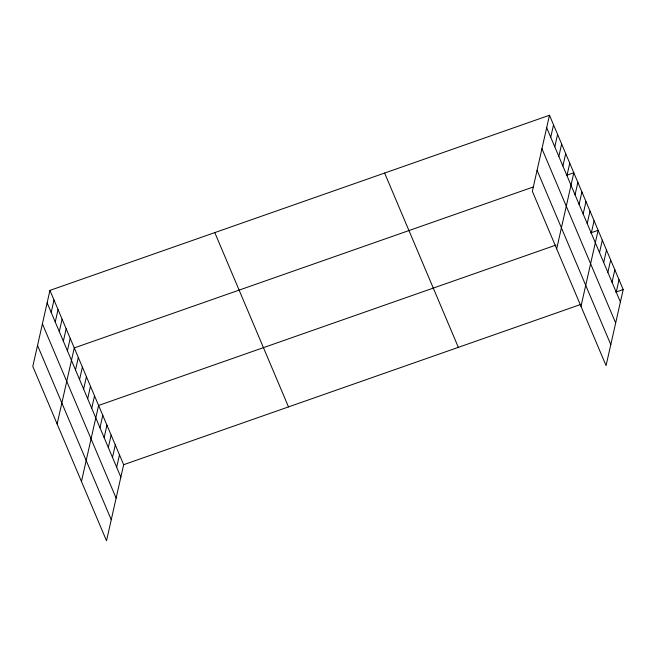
<?xml version="1.0" encoding="UTF-8"?>
<svg xmlns="http://www.w3.org/2000/svg" width="656" height="656" viewBox="0 0 656 656"><rect width="100%" height="100%" fill="white"/><g stroke="black" fill="none" stroke-linecap="round" stroke-linejoin="round"><path stroke-width="0.98" d="M49.938 290.395L32.8 366.442L106.518 540.749L123.656 464.702L49.938 290.395L549.482 115.251L623.2 289.558L606.062 365.605L532.344 191.298L549.482 115.251M51.184 312.428L53.989 299.981M55.243 322.014L58.048 309.575M59.294 331.6L62.099 319.16M63.353 341.186L66.158 328.746M67.404 350.78L70.208 338.332M57.129 423.965L74.267 347.918L533.508 186.894M75.514 369.951L78.318 357.504M79.573 379.537L82.377 367.089M83.624 389.123L86.428 376.683M87.683 398.709L90.487 386.269M91.733 408.294L94.538 395.855M81.459 481.488L98.597 405.441L556.009 245.065M99.966 427.761L102.771 415.314M104.14 437.642L106.944 425.195M108.322 447.515L111.126 435.076M112.496 457.396L115.3 444.948M116.678 467.269L119.482 454.829M550.728 137.276L553.533 124.837M554.787 146.87L557.592 134.423M558.838 156.456L561.643 144.008M562.897 166.042L565.702 153.594M566.948 175.628L569.752 163.18M556.673 248.821L573.811 172.766L566.481 175.341M575.058 194.799L577.862 182.36M579.109 204.385L581.913 191.946M583.168 213.971L585.972 201.531M587.218 223.565L590.023 211.117M591.277 233.151L594.082 220.703M580.995 306.336L598.133 230.289L590.81 232.864M599.51 252.609L602.315 240.17M603.684 262.49L606.488 250.043M607.866 272.371L610.67 259.924M612.04 282.244L614.844 269.805M616.222 292.125L619.026 279.677M123.656 464.702L581.068 304.327M615.877 292.125L623.2 289.558M546.678 127.69L620.396 301.998M541.946 148.682L615.664 322.99M537.075 170.306L610.793 344.613M384.629 173.045L458.347 347.352M214.791 232.601L288.509 406.909M47.134 302.842L120.852 477.15M42.402 323.834L116.12 498.142M37.531 345.458L111.249 519.765"/></g></svg>
